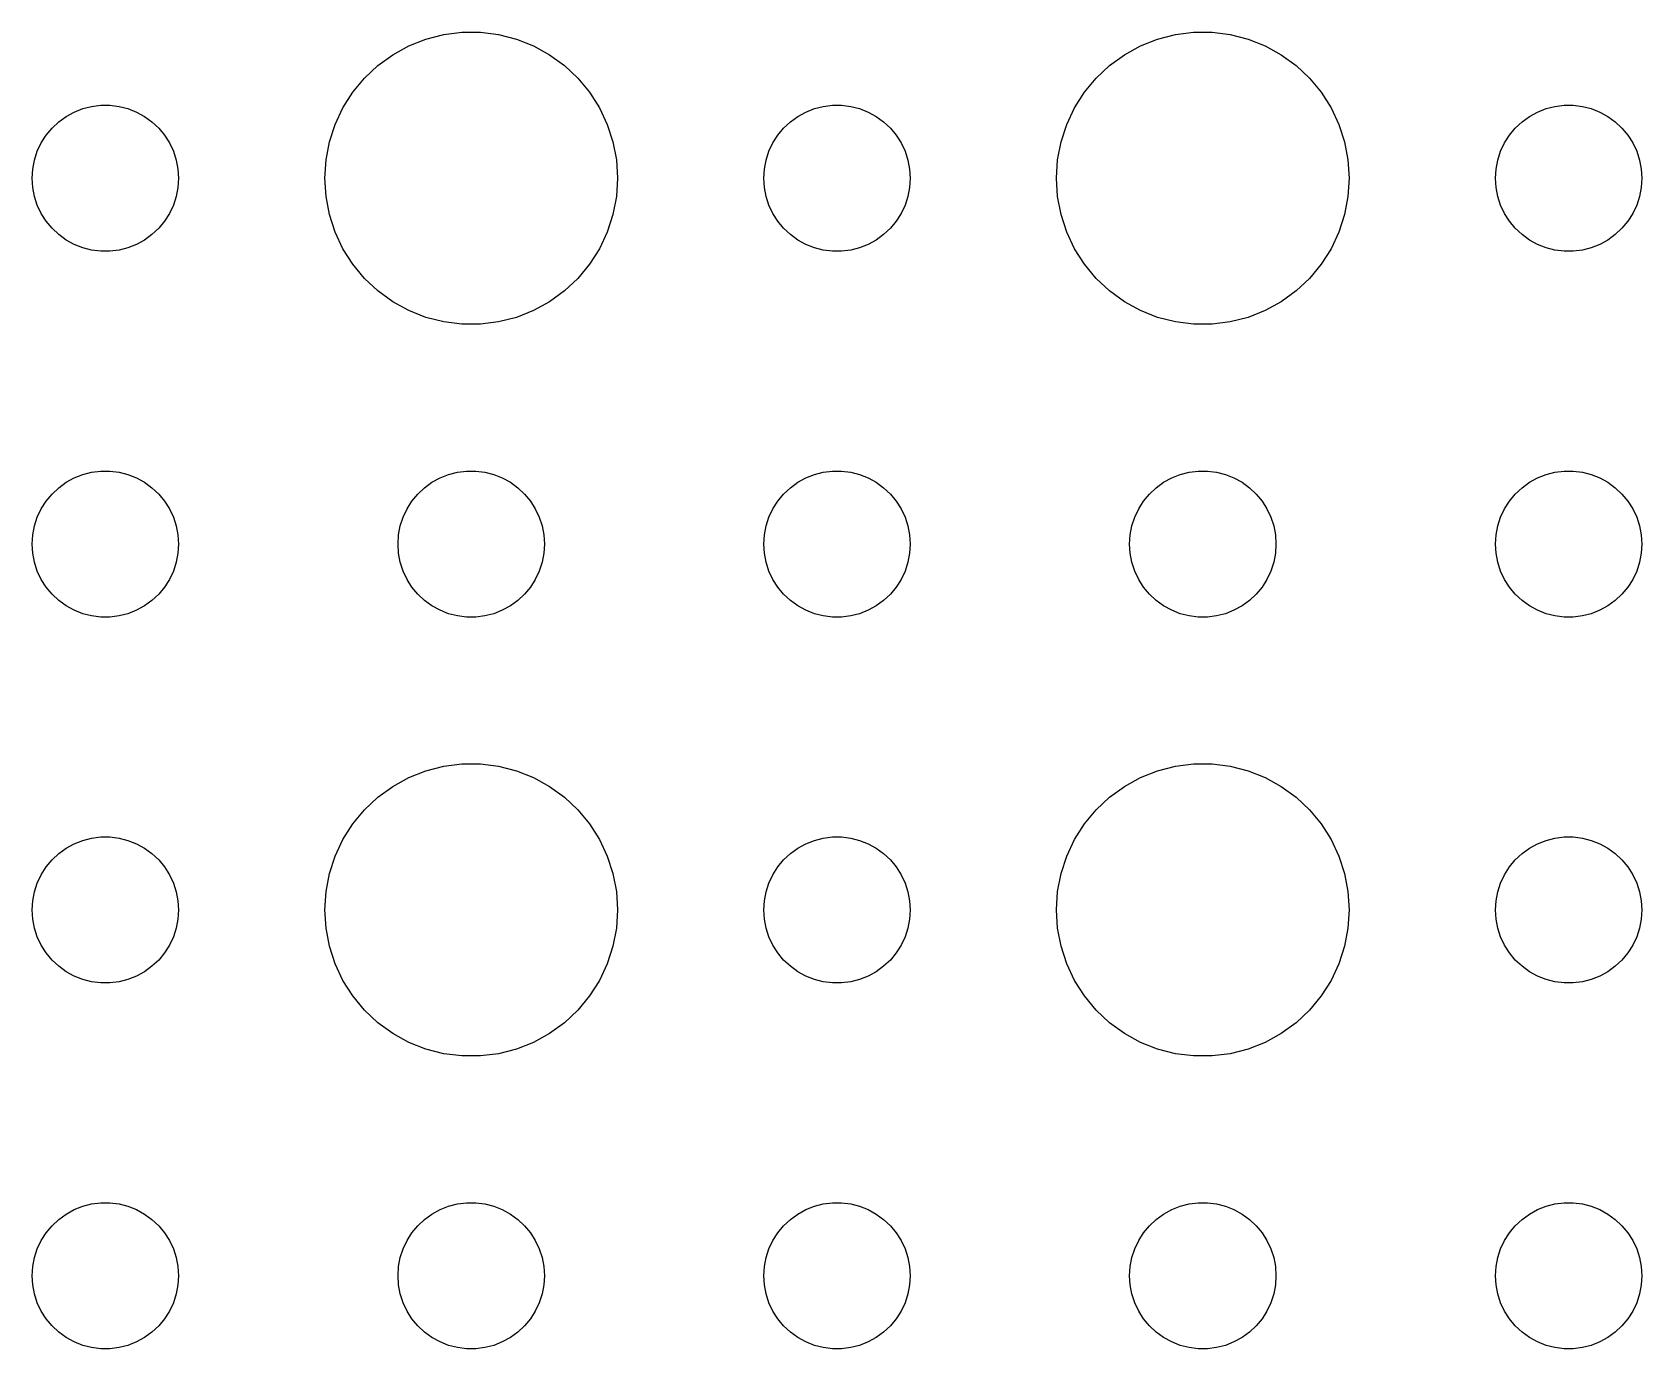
# Model space of a CAD drawing. Header units: metres. Extents: x -142 to 142, y -142 to 142.
# Drawn here: x -24 to 9, y -84 to -57.01 of the extents above; entities that cross this region are included whole.
import ezdxf

# ---------------------------------------------------------------- set-up
doc = ezdxf.new("R2010")
doc.units = ezdxf.units.M

msp = doc.modelspace()

# ---------------------------------------------------------------- linework, layer by layer
for p, q in [((-15.927, -57.1468), (-15.5621, -57.0531)), ((-15.5621, -57.0531), (-15.1884, -57.0059)), ((-15.1884, -57.0059), (-14.8116, -57.0059)), ((-14.8116, -57.0059), (-14.4379, -57.0531)), ((-14.4379, -57.0531), (-14.0729, -57.1468)), ((-0.92705, -57.1468), (-0.56213, -57.0531)), ((-0.56213, -57.0531), (-0.18837, -57.0059)), ((-0.18837, -57.0059), (0.18837, -57.0059)), ((0.18837, -57.0059), (0.56213, -57.0531)), ((0.56213, -57.0531), (0.92705, -57.1468)), ((-16.6075, -57.467), (-16.2773, -57.2855)), ((-16.2773, -57.2855), (-15.927, -57.1468)), ((-14.0729, -57.1468), (-13.7227, -57.2855)), ((-13.7227, -57.2855), (-13.3925, -57.467)), ((-1.60747, -57.467), (-1.27733, -57.2855)), ((-1.27733, -57.2855), (-0.92705, -57.1468)), ((0.92705, -57.1468), (1.27733, -57.2855)), ((1.27733, -57.2855), (1.60747, -57.467)), ((-17.1869, -57.9464), (-16.9123, -57.6885)), ((-16.9123, -57.6885), (-16.6075, -57.467)), ((-13.3925, -57.467), (-13.0877, -57.6885)), ((-13.0877, -57.6885), (-12.8131, -57.9464)), ((-2.1869, -57.9464), (-1.91226, -57.6885)), ((-1.91226, -57.6885), (-1.60747, -57.467)), ((1.60747, -57.467), (1.91226, -57.6885)), ((1.91226, -57.6885), (2.1869, -57.9464)), ((-17.427, -58.2366), (-17.1869, -57.9464)), ((-12.8131, -57.9464), (-12.5729, -58.2366)), ((-2.42705, -58.2366), (-2.1869, -57.9464)), ((2.1869, -57.9464), (2.42705, -58.2366)), ((-17.6289, -58.5547), (-17.427, -58.2366)), ((-12.5729, -58.2366), (-12.3711, -58.5547)), ((-2.62891, -58.5547), (-2.42705, -58.2366)), ((2.42705, -58.2366), (2.62891, -58.5547)), ((-23.4561, -58.8442), (-23.3037, -58.7335)), ((-23.3037, -58.7335), (-23.1387, -58.6428)), ((-23.1387, -58.6428), (-22.9635, -58.5734)), ((-22.9635, -58.5734), (-22.7811, -58.5266)), ((-22.7811, -58.5266), (-22.5942, -58.503)), ((-22.5942, -58.503), (-22.4058, -58.503)), ((-22.4058, -58.503), (-22.2189, -58.5266)), ((-22.2189, -58.5266), (-22.0365, -58.5734)), ((-22.0365, -58.5734), (-21.8613, -58.6428)), ((-21.8613, -58.6428), (-21.6963, -58.7335)), ((-21.6963, -58.7335), (-21.5439, -58.8442)), ((-17.7893, -58.8956), (-17.6289, -58.5547)), ((-12.3711, -58.5547), (-12.2107, -58.8956)), ((-8.45613, -58.8442), (-8.30373, -58.7335)), ((-8.30373, -58.7335), (-8.13866, -58.6428)), ((-8.13866, -58.6428), (-7.96352, -58.5734)), ((-7.96352, -58.5734), (-7.78107, -58.5266)), ((-7.78107, -58.5266), (-7.59418, -58.503)), ((-7.59418, -58.503), (-7.40581, -58.503)), ((-7.40581, -58.503), (-7.21892, -58.5266)), ((-7.21892, -58.5266), (-7.03647, -58.5734)), ((-7.03647, -58.5734), (-6.86133, -58.6428)), ((-6.86133, -58.6428), (-6.69626, -58.7335)), ((-6.69626, -58.7335), (-6.54385, -58.8442)), ((-2.78932, -58.8956), (-2.62891, -58.5547)), ((2.62891, -58.5547), (2.78932, -58.8956)), ((6.54385, -58.8442), (6.69626, -58.7335)), ((6.69626, -58.7335), (6.86133, -58.6428)), ((6.86133, -58.6428), (7.03647, -58.5734)), ((7.03647, -58.5734), (7.21892, -58.5266)), ((7.21892, -58.5266), (7.40581, -58.503)), ((7.40581, -58.503), (7.59418, -58.503)), ((7.59418, -58.503), (7.78107, -58.5266)), ((7.78107, -58.5266), (7.96352, -58.5734)), ((7.96352, -58.5734), (8.13866, -58.6428)), ((8.13866, -58.6428), (8.30373, -58.7335)), ((8.30373, -58.7335), (8.45613, -58.8442)), ((-23.7135, -59.1183), (-23.5934, -58.9732)), ((-23.5934, -58.9732), (-23.4561, -58.8442)), ((-21.5439, -58.8442), (-21.4065, -58.9732)), ((-21.4065, -58.9732), (-21.2865, -59.1183)), ((-17.9057, -59.2539), (-17.7893, -58.8956)), ((-12.2107, -58.8956), (-12.0942, -59.2539)), ((-8.71352, -59.1183), (-8.59344, -58.9732)), ((-8.59344, -58.9732), (-8.45613, -58.8442)), ((-6.54385, -58.8442), (-6.40654, -58.9732)), ((-6.40654, -58.9732), (-6.28647, -59.1183)), ((-2.90575, -59.2539), (-2.78932, -58.8956)), ((2.78932, -58.8956), (2.90575, -59.2539)), ((6.28647, -59.1183), (6.40654, -58.9732)), ((6.40654, -58.9732), (6.54385, -58.8442)), ((8.45613, -58.8442), (8.59344, -58.9732)), ((8.59344, -58.9732), (8.71352, -59.1183)), ((-23.8947, -59.4478), (-23.8145, -59.2774)), ((-23.8145, -59.2774), (-23.7135, -59.1183)), ((-21.2865, -59.1183), (-21.1855, -59.2774)), ((-21.1855, -59.2774), (-21.1053, -59.4478)), ((-17.9763, -59.624), (-17.9057, -59.2539)), ((-12.0942, -59.2539), (-12.0237, -59.624)), ((-8.89465, -59.4478), (-8.81445, -59.2774)), ((-8.81445, -59.2774), (-8.71352, -59.1183)), ((-6.28647, -59.1183), (-6.18553, -59.2774)), ((-6.18553, -59.2774), (-6.10533, -59.4478)), ((-2.97633, -59.624), (-2.90575, -59.2539)), ((2.90575, -59.2539), (2.97633, -59.624)), ((6.10533, -59.4478), (6.18553, -59.2774)), ((6.18553, -59.2774), (6.28647, -59.1183)), ((8.71352, -59.1183), (8.81445, -59.2774)), ((8.81445, -59.2774), (8.89465, -59.4478)), ((-23.9882, -59.812), (-23.9529, -59.627)), ((-23.9529, -59.627), (-23.8947, -59.4478)), ((-21.1053, -59.4478), (-21.0471, -59.627)), ((-21.0471, -59.627), (-21.0118, -59.812)), ((-18, -60), (-17.9763, -59.624)), ((-12.0237, -59.624), (-12, -60)), ((-8.98816, -59.812), (-8.95287, -59.627)), ((-8.95287, -59.627), (-8.89465, -59.4478)), ((-6.10533, -59.4478), (-6.04712, -59.627)), ((-6.04712, -59.627), (-6.01183, -59.812)), ((-3, -60), (-2.97633, -59.624)), ((2.97633, -59.624), (3, -60)), ((6.01183, -59.812), (6.04712, -59.627)), ((6.04712, -59.627), (6.10533, -59.4478)), ((8.89465, -59.4478), (8.95287, -59.627)), ((8.95287, -59.627), (8.98816, -59.812)), ((-24, -60), (-23.9882, -59.812)), ((-23.9882, -60.188), (-24, -60)), ((-21.0118, -59.812), (-21, -60)), ((-21, -60), (-21.0118, -60.188)), ((-17.9763, -60.376), (-18, -60)), ((-12, -60), (-12.0237, -60.376)), ((-9, -60), (-8.98816, -59.812)), ((-8.98816, -60.188), (-9, -60)), ((-6.01183, -59.812), (-6, -60)), ((-6, -60), (-6.01183, -60.188)), ((-2.97633, -60.376), (-3, -60)), ((3, -60), (2.97633, -60.376)), ((6, -60), (6.01183, -59.812)), ((6.01183, -60.188), (6, -60)), ((8.98816, -59.812), (9, -60)), ((9, -60), (8.98816, -60.188)), ((-23.9529, -60.373), (-23.9882, -60.188)), ((-23.8947, -60.5522), (-23.9529, -60.373)), ((-21.0471, -60.373), (-21.1053, -60.5522)), ((-21.0118, -60.188), (-21.0471, -60.373)), ((-17.9057, -60.7461), (-17.9763, -60.376)), ((-12.0237, -60.376), (-12.0942, -60.7461)), ((-8.95287, -60.373), (-8.98816, -60.188)), ((-8.89465, -60.5522), (-8.95287, -60.373)), ((-6.04712, -60.373), (-6.10533, -60.5522)), ((-6.01183, -60.188), (-6.04712, -60.373)), ((-2.90575, -60.7461), (-2.97633, -60.376)), ((2.97633, -60.376), (2.90575, -60.7461)), ((6.04712, -60.373), (6.01183, -60.188)), ((6.10533, -60.5522), (6.04712, -60.373)), ((8.95287, -60.373), (8.89465, -60.5522)), ((8.98816, -60.188), (8.95287, -60.373)), ((-23.8145, -60.7226), (-23.8947, -60.5522)), ((-21.1053, -60.5522), (-21.1855, -60.7226)), ((-8.81445, -60.7226), (-8.89465, -60.5522)), ((-6.10533, -60.5522), (-6.18553, -60.7226)), ((6.18553, -60.7226), (6.10533, -60.5522)), ((8.89465, -60.5522), (8.81445, -60.7226)), ((-23.7135, -60.8817), (-23.8145, -60.7226)), ((-23.5934, -61.0268), (-23.7135, -60.8817)), ((-23.4561, -61.1558), (-23.5934, -61.0268)), ((-21.4065, -61.0268), (-21.5439, -61.1558)), ((-21.2865, -60.8817), (-21.4065, -61.0268)), ((-21.1855, -60.7226), (-21.2865, -60.8817)), ((-17.7893, -61.1044), (-17.9057, -60.7461)), ((-12.0942, -60.7461), (-12.2107, -61.1044)), ((-8.71352, -60.8817), (-8.81445, -60.7226)), ((-8.59344, -61.0268), (-8.71352, -60.8817)), ((-8.45613, -61.1558), (-8.59344, -61.0268)), ((-6.40654, -61.0268), (-6.54385, -61.1558)), ((-6.28647, -60.8817), (-6.40654, -61.0268)), ((-6.18553, -60.7226), (-6.28647, -60.8817)), ((-2.78932, -61.1044), (-2.90575, -60.7461)), ((2.90575, -60.7461), (2.78932, -61.1044)), ((6.28647, -60.8817), (6.18553, -60.7226)), ((6.40654, -61.0268), (6.28647, -60.8817)), ((6.54385, -61.1558), (6.40654, -61.0268)), ((8.59344, -61.0268), (8.45613, -61.1558)), ((8.71352, -60.8817), (8.59344, -61.0268)), ((8.81445, -60.7226), (8.71352, -60.8817)), ((-23.3037, -61.2665), (-23.4561, -61.1558)), ((-23.1387, -61.3572), (-23.3037, -61.2665)), ((-22.9635, -61.4266), (-23.1387, -61.3572)), ((-21.8613, -61.3572), (-22.0365, -61.4266)), ((-21.6963, -61.2665), (-21.8613, -61.3572)), ((-21.5439, -61.1558), (-21.6963, -61.2665)), ((-17.6289, -61.4453), (-17.7893, -61.1044)), ((-12.2107, -61.1044), (-12.3711, -61.4453)), ((-8.30373, -61.2665), (-8.45613, -61.1558)), ((-8.13866, -61.3572), (-8.30373, -61.2665)), ((-7.96352, -61.4266), (-8.13866, -61.3572)), ((-6.86133, -61.3572), (-7.03647, -61.4266)), ((-6.69626, -61.2665), (-6.86133, -61.3572)), ((-6.54385, -61.1558), (-6.69626, -61.2665)), ((-2.62891, -61.4453), (-2.78932, -61.1044)), ((2.78932, -61.1044), (2.62891, -61.4453)), ((6.69626, -61.2665), (6.54385, -61.1558)), ((6.86133, -61.3572), (6.69626, -61.2665)), ((7.03647, -61.4266), (6.86133, -61.3572)), ((8.13866, -61.3572), (7.96352, -61.4266)), ((8.30373, -61.2665), (8.13866, -61.3572)), ((8.45613, -61.1558), (8.30373, -61.2665)), ((-22.7811, -61.4734), (-22.9635, -61.4266)), ((-22.5942, -61.497), (-22.7811, -61.4734)), ((-22.4058, -61.497), (-22.5942, -61.497)), ((-22.2189, -61.4734), (-22.4058, -61.497)), ((-22.0365, -61.4266), (-22.2189, -61.4734)), ((-17.427, -61.7634), (-17.6289, -61.4453)), ((-12.3711, -61.4453), (-12.5729, -61.7634)), ((-7.78107, -61.4734), (-7.96352, -61.4266)), ((-7.59418, -61.497), (-7.78107, -61.4734)), ((-7.40581, -61.497), (-7.59418, -61.497)), ((-7.21892, -61.4734), (-7.40581, -61.497)), ((-7.03647, -61.4266), (-7.21892, -61.4734)), ((-2.42705, -61.7634), (-2.62891, -61.4453)), ((2.62891, -61.4453), (2.42705, -61.7634)), ((7.21892, -61.4734), (7.03647, -61.4266)), ((7.40581, -61.497), (7.21892, -61.4734)), ((7.59418, -61.497), (7.40581, -61.497)), ((7.78107, -61.4734), (7.59418, -61.497)), ((7.96352, -61.4266), (7.78107, -61.4734)), ((-17.1869, -62.0536), (-17.427, -61.7634)), ((-12.5729, -61.7634), (-12.8131, -62.0536)), ((-2.1869, -62.0536), (-2.42705, -61.7634)), ((2.42705, -61.7634), (2.1869, -62.0536)), ((-16.9123, -62.3115), (-17.1869, -62.0536)), ((-16.6075, -62.533), (-16.9123, -62.3115)), ((-13.0877, -62.3115), (-13.3925, -62.533)), ((-12.8131, -62.0536), (-13.0877, -62.3115)), ((-1.91226, -62.3115), (-2.1869, -62.0536)), ((-1.60747, -62.533), (-1.91226, -62.3115)), ((1.91226, -62.3115), (1.60747, -62.533)), ((2.1869, -62.0536), (1.91226, -62.3115)), ((-16.2773, -62.7145), (-16.6075, -62.533)), ((-13.3925, -62.533), (-13.7227, -62.7145)), ((-1.27733, -62.7145), (-1.60747, -62.533)), ((1.60747, -62.533), (1.27733, -62.7145)), ((-15.927, -62.8532), (-16.2773, -62.7145)), ((-15.5621, -62.9469), (-15.927, -62.8532)), ((-15.1884, -62.9941), (-15.5621, -62.9469)), ((-14.8116, -62.9941), (-15.1884, -62.9941)), ((-14.4379, -62.9469), (-14.8116, -62.9941)), ((-14.0729, -62.8532), (-14.4379, -62.9469)), ((-13.7227, -62.7145), (-14.0729, -62.8532)), ((-0.92705, -62.8532), (-1.27733, -62.7145)), ((-0.56213, -62.9469), (-0.92705, -62.8532)), ((-0.18837, -62.9941), (-0.56213, -62.9469)), ((0.18837, -62.9941), (-0.18837, -62.9941)), ((0.56213, -62.9469), (0.18837, -62.9941)), ((0.92705, -62.8532), (0.56213, -62.9469)), ((1.27733, -62.7145), (0.92705, -62.8532)), ((-23.4561, -66.3442), (-23.3037, -66.2335)), ((-23.3037, -66.2335), (-23.1387, -66.1428)), ((-23.1387, -66.1428), (-22.9635, -66.0734)), ((-22.9635, -66.0734), (-22.7811, -66.0266)), ((-22.7811, -66.0266), (-22.5942, -66.003)), ((-22.5942, -66.003), (-22.4058, -66.003)), ((-22.4058, -66.003), (-22.2189, -66.0266)), ((-22.2189, -66.0266), (-22.0365, -66.0734)), ((-22.0365, -66.0734), (-21.8613, -66.1428)), ((-21.8613, -66.1428), (-21.6963, -66.2335)), ((-21.6963, -66.2335), (-21.5439, -66.3442)), ((-15.9561, -66.3442), (-15.8037, -66.2335)), ((-15.8037, -66.2335), (-15.6387, -66.1428)), ((-15.6387, -66.1428), (-15.4635, -66.0734)), ((-15.4635, -66.0734), (-15.2811, -66.0266)), ((-15.2811, -66.0266), (-15.0942, -66.003)), ((-15.0942, -66.003), (-14.9058, -66.003)), ((-14.9058, -66.003), (-14.7189, -66.0266)), ((-14.7189, -66.0266), (-14.5365, -66.0734)), ((-14.5365, -66.0734), (-14.3613, -66.1428)), ((-14.3613, -66.1428), (-14.1963, -66.2335)), ((-14.1963, -66.2335), (-14.0439, -66.3442)), ((-8.45613, -66.3442), (-8.30373, -66.2335)), ((-8.30373, -66.2335), (-8.13866, -66.1428)), ((-8.13866, -66.1428), (-7.96352, -66.0734)), ((-7.96352, -66.0734), (-7.78107, -66.0266)), ((-7.78107, -66.0266), (-7.59418, -66.003)), ((-7.59418, -66.003), (-7.40581, -66.003)), ((-7.40581, -66.003), (-7.21892, -66.0266)), ((-7.21892, -66.0266), (-7.03647, -66.0734)), ((-7.03647, -66.0734), (-6.86133, -66.1428)), ((-6.86133, -66.1428), (-6.69626, -66.2335)), ((-6.69626, -66.2335), (-6.54385, -66.3442)), ((-0.95613, -66.3442), (-0.80373, -66.2335)), ((-0.80373, -66.2335), (-0.63866, -66.1428)), ((-0.63866, -66.1428), (-0.46352, -66.0734)), ((-0.46352, -66.0734), (-0.28107, -66.0266)), ((-0.28107, -66.0266), (-0.09418, -66.003)), ((-0.09418, -66.003), (0.09418, -66.003)), ((0.09418, -66.003), (0.28107, -66.0266)), ((0.28107, -66.0266), (0.46352, -66.0734)), ((0.46352, -66.0734), (0.63866, -66.1428)), ((0.63866, -66.1428), (0.80373, -66.2335)), ((0.80373, -66.2335), (0.95613, -66.3442)), ((6.54385, -66.3442), (6.69626, -66.2335)), ((6.69626, -66.2335), (6.86133, -66.1428)), ((6.86133, -66.1428), (7.03647, -66.0734)), ((7.03647, -66.0734), (7.21892, -66.0266)), ((7.21892, -66.0266), (7.40581, -66.003)), ((7.40581, -66.003), (7.59418, -66.003)), ((7.59418, -66.003), (7.78107, -66.0266)), ((7.78107, -66.0266), (7.96352, -66.0734)), ((7.96352, -66.0734), (8.13866, -66.1428)), ((8.13866, -66.1428), (8.30373, -66.2335)), ((8.30373, -66.2335), (8.45613, -66.3442)), ((-23.8145, -66.7774), (-23.7135, -66.6183)), ((-23.7135, -66.6183), (-23.5934, -66.4732)), ((-23.5934, -66.4732), (-23.4561, -66.3442)), ((-21.5439, -66.3442), (-21.4065, -66.4732)), ((-21.4065, -66.4732), (-21.2865, -66.6183)), ((-21.2865, -66.6183), (-21.1855, -66.7774)), ((-16.3145, -66.7774), (-16.2135, -66.6183)), ((-16.2135, -66.6183), (-16.0934, -66.4732)), ((-16.0934, -66.4732), (-15.9561, -66.3442)), ((-14.0439, -66.3442), (-13.9065, -66.4732)), ((-13.9065, -66.4732), (-13.7865, -66.6183)), ((-13.7865, -66.6183), (-13.6855, -66.7774)), ((-8.81445, -66.7774), (-8.71352, -66.6183)), ((-8.71352, -66.6183), (-8.59344, -66.4732)), ((-8.59344, -66.4732), (-8.45613, -66.3442)), ((-6.54385, -66.3442), (-6.40654, -66.4732)), ((-6.40654, -66.4732), (-6.28647, -66.6183)), ((-6.28647, -66.6183), (-6.18553, -66.7774)), ((-1.31445, -66.7774), (-1.21352, -66.6183)), ((-1.21352, -66.6183), (-1.09344, -66.4732)), ((-1.09344, -66.4732), (-0.95613, -66.3442)), ((0.95613, -66.3442), (1.09344, -66.4732)), ((1.09344, -66.4732), (1.21352, -66.6183)), ((1.21352, -66.6183), (1.31445, -66.7774)), ((6.18553, -66.7774), (6.28647, -66.6183)), ((6.28647, -66.6183), (6.40654, -66.4732)), ((6.40654, -66.4732), (6.54385, -66.3442)), ((8.45613, -66.3442), (8.59344, -66.4732)), ((8.59344, -66.4732), (8.71352, -66.6183)), ((8.71352, -66.6183), (8.81445, -66.7774)), ((-23.9529, -67.127), (-23.8947, -66.9478)), ((-23.8947, -66.9478), (-23.8145, -66.7774)), ((-21.1855, -66.7774), (-21.1053, -66.9478)), ((-21.1053, -66.9478), (-21.0471, -67.127)), ((-16.4529, -67.127), (-16.3947, -66.9478)), ((-16.3947, -66.9478), (-16.3145, -66.7774)), ((-13.6855, -66.7774), (-13.6053, -66.9478)), ((-13.6053, -66.9478), (-13.5471, -67.127)), ((-8.95287, -67.127), (-8.89465, -66.9478)), ((-8.89465, -66.9478), (-8.81445, -66.7774)), ((-6.18553, -66.7774), (-6.10533, -66.9478)), ((-6.10533, -66.9478), (-6.04712, -67.127)), ((-1.45287, -67.127), (-1.39465, -66.9478)), ((-1.39465, -66.9478), (-1.31445, -66.7774)), ((1.31445, -66.7774), (1.39465, -66.9478)), ((1.39465, -66.9478), (1.45287, -67.127)), ((6.04712, -67.127), (6.10533, -66.9478)), ((6.10533, -66.9478), (6.18553, -66.7774)), ((8.81445, -66.7774), (8.89465, -66.9478)), ((8.89465, -66.9478), (8.95287, -67.127)), ((-24, -67.5), (-23.9882, -67.312)), ((-23.9882, -67.312), (-23.9529, -67.127)), ((-21.0471, -67.127), (-21.0118, -67.312)), ((-21.0118, -67.312), (-21, -67.5)), ((-16.5, -67.5), (-16.4882, -67.312)), ((-16.4882, -67.312), (-16.4529, -67.127)), ((-13.5471, -67.127), (-13.5118, -67.312)), ((-13.5118, -67.312), (-13.5, -67.5)), ((-9, -67.5), (-8.98816, -67.312)), ((-8.98816, -67.312), (-8.95287, -67.127)), ((-6.04712, -67.127), (-6.01183, -67.312)), ((-6.01183, -67.312), (-6, -67.5)), ((-1.5, -67.5), (-1.48816, -67.312)), ((-1.48816, -67.312), (-1.45287, -67.127)), ((1.45287, -67.127), (1.48816, -67.312)), ((1.48816, -67.312), (1.5, -67.5)), ((6, -67.5), (6.01183, -67.312)), ((6.01183, -67.312), (6.04712, -67.127)), ((8.95287, -67.127), (8.98816, -67.312)), ((8.98816, -67.312), (9, -67.5)), ((-23.9882, -67.688), (-24, -67.5)), ((-21, -67.5), (-21.0118, -67.688)), ((-16.4882, -67.688), (-16.5, -67.5)), ((-13.5, -67.5), (-13.5118, -67.688)), ((-8.98816, -67.688), (-9, -67.5)), ((-6, -67.5), (-6.01183, -67.688)), ((-1.48816, -67.688), (-1.5, -67.5)), ((1.5, -67.5), (1.48816, -67.688)), ((6.01183, -67.688), (6, -67.5)), ((9, -67.5), (8.98816, -67.688)), ((-23.9529, -67.873), (-23.9882, -67.688)), ((-23.8947, -68.0522), (-23.9529, -67.873)), ((-21.0471, -67.873), (-21.1053, -68.0522)), ((-21.0118, -67.688), (-21.0471, -67.873)), ((-16.4529, -67.873), (-16.4882, -67.688)), ((-16.3947, -68.0522), (-16.4529, -67.873)), ((-13.5471, -67.873), (-13.6053, -68.0522)), ((-13.5118, -67.688), (-13.5471, -67.873)), ((-8.95287, -67.873), (-8.98816, -67.688)), ((-8.89465, -68.0522), (-8.95287, -67.873)), ((-6.04712, -67.873), (-6.10533, -68.0522)), ((-6.01183, -67.688), (-6.04712, -67.873)), ((-1.45287, -67.873), (-1.48816, -67.688)), ((-1.39465, -68.0522), (-1.45287, -67.873)), ((1.45287, -67.873), (1.39465, -68.0522)), ((1.48816, -67.688), (1.45287, -67.873)), ((6.04712, -67.873), (6.01183, -67.688)), ((6.10533, -68.0522), (6.04712, -67.873)), ((8.95287, -67.873), (8.89465, -68.0522)), ((8.98816, -67.688), (8.95287, -67.873)), ((-23.8145, -68.2226), (-23.8947, -68.0522)), ((-23.7135, -68.3817), (-23.8145, -68.2226)), ((-21.1855, -68.2226), (-21.2865, -68.3817)), ((-21.1053, -68.0522), (-21.1855, -68.2226)), ((-16.3145, -68.2226), (-16.3947, -68.0522)), ((-16.2135, -68.3817), (-16.3145, -68.2226)), ((-13.6855, -68.2226), (-13.7865, -68.3817)), ((-13.6053, -68.0522), (-13.6855, -68.2226)), ((-8.81445, -68.2226), (-8.89465, -68.0522)), ((-8.71352, -68.3817), (-8.81445, -68.2226)), ((-6.18553, -68.2226), (-6.28647, -68.3817)), ((-6.10533, -68.0522), (-6.18553, -68.2226)), ((-1.31445, -68.2226), (-1.39465, -68.0522)), ((-1.21352, -68.3817), (-1.31445, -68.2226)), ((1.31445, -68.2226), (1.21352, -68.3817)), ((1.39465, -68.0522), (1.31445, -68.2226)), ((6.18553, -68.2226), (6.10533, -68.0522)), ((6.28647, -68.3817), (6.18553, -68.2226)), ((8.81445, -68.2226), (8.71352, -68.3817)), ((8.89465, -68.0522), (8.81445, -68.2226)), ((-23.5934, -68.5268), (-23.7135, -68.3817)), ((-23.4561, -68.6558), (-23.5934, -68.5268)), ((-21.4065, -68.5268), (-21.5439, -68.6558)), ((-21.2865, -68.3817), (-21.4065, -68.5268)), ((-16.0934, -68.5268), (-16.2135, -68.3817)), ((-15.9561, -68.6558), (-16.0934, -68.5268)), ((-13.9065, -68.5268), (-14.0439, -68.6558)), ((-13.7865, -68.3817), (-13.9065, -68.5268)), ((-8.59344, -68.5268), (-8.71352, -68.3817)), ((-8.45613, -68.6558), (-8.59344, -68.5268)), ((-6.40654, -68.5268), (-6.54385, -68.6558)), ((-6.28647, -68.3817), (-6.40654, -68.5268)), ((-1.09344, -68.5268), (-1.21352, -68.3817)), ((-0.95613, -68.6558), (-1.09344, -68.5268)), ((1.09344, -68.5268), (0.95613, -68.6558)), ((1.21352, -68.3817), (1.09344, -68.5268)), ((6.40654, -68.5268), (6.28647, -68.3817)), ((6.54385, -68.6558), (6.40654, -68.5268)), ((8.59344, -68.5268), (8.45613, -68.6558)), ((8.71352, -68.3817), (8.59344, -68.5268)), ((-23.3037, -68.7665), (-23.4561, -68.6558)), ((-23.1387, -68.8572), (-23.3037, -68.7665)), ((-22.9635, -68.9266), (-23.1387, -68.8572)), ((-22.7811, -68.9734), (-22.9635, -68.9266)), ((-22.0365, -68.9266), (-22.2189, -68.9734)), ((-21.8613, -68.8572), (-22.0365, -68.9266)), ((-21.6963, -68.7665), (-21.8613, -68.8572)), ((-21.5439, -68.6558), (-21.6963, -68.7665)), ((-15.8037, -68.7665), (-15.9561, -68.6558)), ((-15.6387, -68.8572), (-15.8037, -68.7665)), ((-15.4635, -68.9266), (-15.6387, -68.8572)), ((-15.2811, -68.9734), (-15.4635, -68.9266)), ((-14.5365, -68.9266), (-14.7189, -68.9734)), ((-14.3613, -68.8572), (-14.5365, -68.9266)), ((-14.1963, -68.7665), (-14.3613, -68.8572)), ((-14.0439, -68.6558), (-14.1963, -68.7665)), ((-8.30373, -68.7665), (-8.45613, -68.6558)), ((-8.13866, -68.8572), (-8.30373, -68.7665)), ((-7.96352, -68.9266), (-8.13866, -68.8572)), ((-7.78107, -68.9734), (-7.96352, -68.9266)), ((-7.03647, -68.9266), (-7.21892, -68.9734)), ((-6.86133, -68.8572), (-7.03647, -68.9266)), ((-6.69626, -68.7665), (-6.86133, -68.8572)), ((-6.54385, -68.6558), (-6.69626, -68.7665)), ((-0.80373, -68.7665), (-0.95613, -68.6558)), ((-0.63866, -68.8572), (-0.80373, -68.7665)), ((-0.46352, -68.9266), (-0.63866, -68.8572)), ((-0.28107, -68.9734), (-0.46352, -68.9266)), ((0.46352, -68.9266), (0.28107, -68.9734)), ((0.63866, -68.8572), (0.46352, -68.9266)), ((0.80373, -68.7665), (0.63866, -68.8572)), ((0.95613, -68.6558), (0.80373, -68.7665)), ((6.69626, -68.7665), (6.54385, -68.6558)), ((6.86133, -68.8572), (6.69626, -68.7665)), ((7.03647, -68.9266), (6.86133, -68.8572)), ((7.21892, -68.9734), (7.03647, -68.9266)), ((7.96352, -68.9266), (7.78107, -68.9734)), ((8.13866, -68.8572), (7.96352, -68.9266)), ((8.30373, -68.7665), (8.13866, -68.8572)), ((8.45613, -68.6558), (8.30373, -68.7665)), ((-22.5942, -68.997), (-22.7811, -68.9734)), ((-22.4058, -68.997), (-22.5942, -68.997)), ((-22.2189, -68.9734), (-22.4058, -68.997)), ((-15.0942, -68.997), (-15.2811, -68.9734)), ((-14.9058, -68.997), (-15.0942, -68.997)), ((-14.7189, -68.9734), (-14.9058, -68.997)), ((-7.59418, -68.997), (-7.78107, -68.9734)), ((-7.40581, -68.997), (-7.59418, -68.997)), ((-7.21892, -68.9734), (-7.40581, -68.997)), ((-0.09418, -68.997), (-0.28107, -68.9734)), ((0.09418, -68.997), (-0.09418, -68.997)), ((0.28107, -68.9734), (0.09418, -68.997)), ((7.40581, -68.997), (7.21892, -68.9734)), ((7.59418, -68.997), (7.40581, -68.997)), ((7.78107, -68.9734), (7.59418, -68.997)), ((-16.2773, -72.2855), (-15.927, -72.1468)), ((-15.927, -72.1468), (-15.5621, -72.0531)), ((-15.5621, -72.0531), (-15.1884, -72.0059)), ((-15.1884, -72.0059), (-14.8116, -72.0059)), ((-14.8116, -72.0059), (-14.4379, -72.0531)), ((-14.4379, -72.0531), (-14.0729, -72.1468)), ((-14.0729, -72.1468), (-13.7227, -72.2855)), ((-1.27733, -72.2855), (-0.92705, -72.1468)), ((-0.92705, -72.1468), (-0.56213, -72.0531)), ((-0.56213, -72.0531), (-0.18837, -72.0059)), ((-0.18837, -72.0059), (0.18837, -72.0059)), ((0.18837, -72.0059), (0.56213, -72.0531)), ((0.56213, -72.0531), (0.92705, -72.1468)), ((0.92705, -72.1468), (1.27733, -72.2855)), ((-16.9123, -72.6885), (-16.6075, -72.467)), ((-16.6075, -72.467), (-16.2773, -72.2855)), ((-13.7227, -72.2855), (-13.3925, -72.467)), ((-13.3925, -72.467), (-13.0877, -72.6885)), ((-1.91226, -72.6885), (-1.60747, -72.467)), ((-1.60747, -72.467), (-1.27733, -72.2855)), ((1.27733, -72.2855), (1.60747, -72.467)), ((1.60747, -72.467), (1.91226, -72.6885)), ((-17.1869, -72.9464), (-16.9123, -72.6885)), ((-13.0877, -72.6885), (-12.8131, -72.9464)), ((-2.1869, -72.9464), (-1.91226, -72.6885)), ((1.91226, -72.6885), (2.1869, -72.9464)), ((-17.6289, -73.5547), (-17.427, -73.2366)), ((-17.427, -73.2366), (-17.1869, -72.9464)), ((-12.8131, -72.9464), (-12.5729, -73.2366)), ((-12.5729, -73.2366), (-12.3711, -73.5547)), ((-2.62891, -73.5547), (-2.42705, -73.2366)), ((-2.42705, -73.2366), (-2.1869, -72.9464)), ((2.1869, -72.9464), (2.42705, -73.2366)), ((2.42705, -73.2366), (2.62891, -73.5547)), ((-23.1387, -73.6428), (-22.9635, -73.5734)), ((-22.9635, -73.5734), (-22.7811, -73.5266)), ((-22.7811, -73.5266), (-22.5942, -73.503)), ((-22.5942, -73.503), (-22.4058, -73.503)), ((-22.4058, -73.503), (-22.2189, -73.5266)), ((-22.2189, -73.5266), (-22.0365, -73.5734)), ((-22.0365, -73.5734), (-21.8613, -73.6428)), ((-17.7893, -73.8956), (-17.6289, -73.5547)), ((-12.3711, -73.5547), (-12.2107, -73.8956)), ((-8.13866, -73.6428), (-7.96352, -73.5734)), ((-7.96352, -73.5734), (-7.78107, -73.5266)), ((-7.78107, -73.5266), (-7.59418, -73.503)), ((-7.59418, -73.503), (-7.40581, -73.503)), ((-7.40581, -73.503), (-7.21892, -73.5266)), ((-7.21892, -73.5266), (-7.03647, -73.5734)), ((-7.03647, -73.5734), (-6.86133, -73.6428)), ((-2.78932, -73.8956), (-2.62891, -73.5547)), ((2.62891, -73.5547), (2.78932, -73.8956)), ((6.86133, -73.6428), (7.03647, -73.5734)), ((7.03647, -73.5734), (7.21892, -73.5266)), ((7.21892, -73.5266), (7.40581, -73.503)), ((7.40581, -73.503), (7.59418, -73.503)), ((7.59418, -73.503), (7.78107, -73.5266)), ((7.78107, -73.5266), (7.96352, -73.5734)), ((7.96352, -73.5734), (8.13866, -73.6428)), ((-23.5934, -73.9732), (-23.4561, -73.8442)), ((-23.4561, -73.8442), (-23.3037, -73.7335)), ((-23.3037, -73.7335), (-23.1387, -73.6428)), ((-21.8613, -73.6428), (-21.6963, -73.7335)), ((-21.6963, -73.7335), (-21.5439, -73.8442)), ((-21.5439, -73.8442), (-21.4065, -73.9732)), ((-17.9057, -74.2539), (-17.7893, -73.8956)), ((-12.2107, -73.8956), (-12.0942, -74.2539)), ((-8.59344, -73.9732), (-8.45613, -73.8442)), ((-8.45613, -73.8442), (-8.30373, -73.7335)), ((-8.30373, -73.7335), (-8.13866, -73.6428)), ((-6.86133, -73.6428), (-6.69626, -73.7335)), ((-6.69626, -73.7335), (-6.54385, -73.8442)), ((-6.54385, -73.8442), (-6.40654, -73.9732)), ((-2.90575, -74.2539), (-2.78932, -73.8956)), ((2.78932, -73.8956), (2.90575, -74.2539)), ((6.40654, -73.9732), (6.54385, -73.8442)), ((6.54385, -73.8442), (6.69626, -73.7335)), ((6.69626, -73.7335), (6.86133, -73.6428)), ((8.13866, -73.6428), (8.30373, -73.7335)), ((8.30373, -73.7335), (8.45613, -73.8442)), ((8.45613, -73.8442), (8.59344, -73.9732)), ((-23.8145, -74.2774), (-23.7135, -74.1183)), ((-23.7135, -74.1183), (-23.5934, -73.9732)), ((-21.4065, -73.9732), (-21.2865, -74.1183)), ((-21.2865, -74.1183), (-21.1855, -74.2774)), ((-8.81445, -74.2774), (-8.71352, -74.1183)), ((-8.71352, -74.1183), (-8.59344, -73.9732)), ((-6.40654, -73.9732), (-6.28647, -74.1183)), ((-6.28647, -74.1183), (-6.18553, -74.2774)), ((6.18553, -74.2774), (6.28647, -74.1183)), ((6.28647, -74.1183), (6.40654, -73.9732)), ((8.59344, -73.9732), (8.71352, -74.1183)), ((8.71352, -74.1183), (8.81445, -74.2774)), ((-23.9529, -74.627), (-23.8947, -74.4478)), ((-23.8947, -74.4478), (-23.8145, -74.2774)), ((-21.1855, -74.2774), (-21.1053, -74.4478)), ((-21.1053, -74.4478), (-21.0471, -74.627)), ((-17.9763, -74.624), (-17.9057, -74.2539)), ((-12.0942, -74.2539), (-12.0237, -74.624)), ((-8.95287, -74.627), (-8.89465, -74.4478)), ((-8.89465, -74.4478), (-8.81445, -74.2774)), ((-6.18553, -74.2774), (-6.10533, -74.4478)), ((-6.10533, -74.4478), (-6.04712, -74.627)), ((-2.97633, -74.624), (-2.90575, -74.2539)), ((2.90575, -74.2539), (2.97633, -74.624)), ((6.04712, -74.627), (6.10533, -74.4478)), ((6.10533, -74.4478), (6.18553, -74.2774)), ((8.81445, -74.2774), (8.89465, -74.4478)), ((8.89465, -74.4478), (8.95287, -74.627)), ((-24, -75), (-23.9882, -74.812)), ((-23.9882, -74.812), (-23.9529, -74.627)), ((-21.0471, -74.627), (-21.0118, -74.812)), ((-21.0118, -74.812), (-21, -75)), ((-18, -75), (-17.9763, -74.624)), ((-12.0237, -74.624), (-12, -75)), ((-9, -75), (-8.98816, -74.812)), ((-8.98816, -74.812), (-8.95287, -74.627)), ((-6.04712, -74.627), (-6.01183, -74.812)), ((-6.01183, -74.812), (-6, -75)), ((-3, -75), (-2.97633, -74.624)), ((2.97633, -74.624), (3, -75)), ((6, -75), (6.01183, -74.812)), ((6.01183, -74.812), (6.04712, -74.627)), ((8.95287, -74.627), (8.98816, -74.812)), ((8.98816, -74.812), (9, -75)), ((-23.9882, -75.188), (-24, -75)), ((-23.9529, -75.373), (-23.9882, -75.188)), ((-21.0118, -75.188), (-21.0471, -75.373)), ((-21, -75), (-21.0118, -75.188)), ((-17.9763, -75.376), (-18, -75)), ((-12, -75), (-12.0237, -75.376)), ((-8.98816, -75.188), (-9, -75)), ((-8.95287, -75.373), (-8.98816, -75.188)), ((-6.01183, -75.188), (-6.04712, -75.373)), ((-6, -75), (-6.01183, -75.188)), ((-2.97633, -75.376), (-3, -75)), ((3, -75), (2.97633, -75.376)), ((6.01183, -75.188), (6, -75)), ((6.04712, -75.373), (6.01183, -75.188)), ((8.98816, -75.188), (8.95287, -75.373)), ((9, -75), (8.98816, -75.188)), ((-23.8947, -75.5522), (-23.9529, -75.373)), ((-23.8145, -75.7226), (-23.8947, -75.5522)), ((-21.1053, -75.5522), (-21.1855, -75.7226)), ((-21.0471, -75.373), (-21.1053, -75.5522)), ((-17.9057, -75.7461), (-17.9763, -75.376)), ((-12.0237, -75.376), (-12.0942, -75.7461)), ((-8.89465, -75.5522), (-8.95287, -75.373)), ((-8.81445, -75.7226), (-8.89465, -75.5522)), ((-6.10533, -75.5522), (-6.18553, -75.7226)), ((-6.04712, -75.373), (-6.10533, -75.5522)), ((-2.90575, -75.7461), (-2.97633, -75.376)), ((2.97633, -75.376), (2.90575, -75.7461)), ((6.10533, -75.5522), (6.04712, -75.373)), ((6.18553, -75.7226), (6.10533, -75.5522)), ((8.89465, -75.5522), (8.81445, -75.7226)), ((8.95287, -75.373), (8.89465, -75.5522)), ((-23.7135, -75.8817), (-23.8145, -75.7226)), ((-23.5934, -76.0268), (-23.7135, -75.8817)), ((-21.2865, -75.8817), (-21.4065, -76.0268)), ((-21.1855, -75.7226), (-21.2865, -75.8817)), ((-17.7893, -76.1044), (-17.9057, -75.7461)), ((-12.0942, -75.7461), (-12.2107, -76.1044)), ((-8.71352, -75.8817), (-8.81445, -75.7226)), ((-8.59344, -76.0268), (-8.71352, -75.8817)), ((-6.28647, -75.8817), (-6.40654, -76.0268)), ((-6.18553, -75.7226), (-6.28647, -75.8817)), ((-2.78932, -76.1044), (-2.90575, -75.7461)), ((2.90575, -75.7461), (2.78932, -76.1044)), ((6.28647, -75.8817), (6.18553, -75.7226)), ((6.40654, -76.0268), (6.28647, -75.8817)), ((8.71352, -75.8817), (8.59344, -76.0268)), ((8.81445, -75.7226), (8.71352, -75.8817)), ((-23.4561, -76.1558), (-23.5934, -76.0268)), ((-23.3037, -76.2665), (-23.4561, -76.1558)), ((-21.5439, -76.1558), (-21.6963, -76.2665)), ((-21.4065, -76.0268), (-21.5439, -76.1558)), ((-17.6289, -76.4453), (-17.7893, -76.1044)), ((-12.2107, -76.1044), (-12.3711, -76.4453)), ((-8.45613, -76.1558), (-8.59344, -76.0268)), ((-8.30373, -76.2665), (-8.45613, -76.1558)), ((-6.54385, -76.1558), (-6.69626, -76.2665)), ((-6.40654, -76.0268), (-6.54385, -76.1558)), ((-2.62891, -76.4453), (-2.78932, -76.1044)), ((2.78932, -76.1044), (2.62891, -76.4453)), ((6.54385, -76.1558), (6.40654, -76.0268)), ((6.69626, -76.2665), (6.54385, -76.1558)), ((8.45613, -76.1558), (8.30373, -76.2665)), ((8.59344, -76.0268), (8.45613, -76.1558)), ((-23.1387, -76.3572), (-23.3037, -76.2665)), ((-22.9635, -76.4266), (-23.1387, -76.3572)), ((-22.7811, -76.4734), (-22.9635, -76.4266)), ((-22.5942, -76.497), (-22.7811, -76.4734)), ((-22.4058, -76.497), (-22.5942, -76.497)), ((-22.2189, -76.4734), (-22.4058, -76.497)), ((-22.0365, -76.4266), (-22.2189, -76.4734)), ((-21.8613, -76.3572), (-22.0365, -76.4266)), ((-21.6963, -76.2665), (-21.8613, -76.3572)), ((-17.427, -76.7634), (-17.6289, -76.4453)), ((-12.3711, -76.4453), (-12.5729, -76.7634)), ((-8.13866, -76.3572), (-8.30373, -76.2665)), ((-7.96352, -76.4266), (-8.13866, -76.3572)), ((-7.78107, -76.4734), (-7.96352, -76.4266)), ((-7.59418, -76.497), (-7.78107, -76.4734)), ((-7.40581, -76.497), (-7.59418, -76.497)), ((-7.21892, -76.4734), (-7.40581, -76.497)), ((-7.03647, -76.4266), (-7.21892, -76.4734)), ((-6.86133, -76.3572), (-7.03647, -76.4266)), ((-6.69626, -76.2665), (-6.86133, -76.3572)), ((-2.42705, -76.7634), (-2.62891, -76.4453)), ((2.62891, -76.4453), (2.42705, -76.7634)), ((6.86133, -76.3572), (6.69626, -76.2665)), ((7.03647, -76.4266), (6.86133, -76.3572)), ((7.21892, -76.4734), (7.03647, -76.4266)), ((7.40581, -76.497), (7.21892, -76.4734)), ((7.59418, -76.497), (7.40581, -76.497)), ((7.78107, -76.4734), (7.59418, -76.497)), ((7.96352, -76.4266), (7.78107, -76.4734)), ((8.13866, -76.3572), (7.96352, -76.4266)), ((8.30373, -76.2665), (8.13866, -76.3572)), ((-17.1869, -77.0536), (-17.427, -76.7634)), ((-12.5729, -76.7634), (-12.8131, -77.0536)), ((-2.1869, -77.0536), (-2.42705, -76.7634)), ((2.42705, -76.7634), (2.1869, -77.0536)), ((-16.9123, -77.3115), (-17.1869, -77.0536)), ((-12.8131, -77.0536), (-13.0877, -77.3115)), ((-1.91226, -77.3115), (-2.1869, -77.0536)), ((2.1869, -77.0536), (1.91226, -77.3115)), ((-16.6075, -77.533), (-16.9123, -77.3115)), ((-16.2773, -77.7145), (-16.6075, -77.533)), ((-13.3925, -77.533), (-13.7227, -77.7145)), ((-13.0877, -77.3115), (-13.3925, -77.533)), ((-1.60747, -77.533), (-1.91226, -77.3115)), ((-1.27733, -77.7145), (-1.60747, -77.533)), ((1.60747, -77.533), (1.27733, -77.7145)), ((1.91226, -77.3115), (1.60747, -77.533)), ((-15.927, -77.8532), (-16.2773, -77.7145)), ((-15.5621, -77.9469), (-15.927, -77.8532)), ((-14.0729, -77.8532), (-14.4379, -77.9469)), ((-13.7227, -77.7145), (-14.0729, -77.8532)), ((-0.92705, -77.8532), (-1.27733, -77.7145)), ((-0.56213, -77.9469), (-0.92705, -77.8532)), ((0.92705, -77.8532), (0.56213, -77.9469)), ((1.27733, -77.7145), (0.92705, -77.8532)), ((-15.1884, -77.9941), (-15.5621, -77.9469)), ((-14.8116, -77.9941), (-15.1884, -77.9941)), ((-14.4379, -77.9469), (-14.8116, -77.9941)), ((-0.18837, -77.9941), (-0.56213, -77.9469)), ((0.18837, -77.9941), (-0.18837, -77.9941)), ((0.56213, -77.9469), (0.18837, -77.9941)), ((-23.3037, -81.2335), (-23.1387, -81.1428)), ((-23.1387, -81.1428), (-22.9635, -81.0734)), ((-22.9635, -81.0734), (-22.7811, -81.0266)), ((-22.7811, -81.0266), (-22.5942, -81.003)), ((-22.5942, -81.003), (-22.4058, -81.003)), ((-22.4058, -81.003), (-22.2189, -81.0266)), ((-22.2189, -81.0266), (-22.0365, -81.0734)), ((-22.0365, -81.0734), (-21.8613, -81.1428)), ((-21.8613, -81.1428), (-21.6963, -81.2335)), ((-15.8037, -81.2335), (-15.6387, -81.1428)), ((-15.6387, -81.1428), (-15.4635, -81.0734)), ((-15.4635, -81.0734), (-15.2811, -81.0266)), ((-15.2811, -81.0266), (-15.0942, -81.003)), ((-15.0942, -81.003), (-14.9058, -81.003)), ((-14.9058, -81.003), (-14.7189, -81.0266)), ((-14.7189, -81.0266), (-14.5365, -81.0734)), ((-14.5365, -81.0734), (-14.3613, -81.1428)), ((-14.3613, -81.1428), (-14.1963, -81.2335)), ((-8.30373, -81.2335), (-8.13866, -81.1428)), ((-8.13866, -81.1428), (-7.96352, -81.0734)), ((-7.96352, -81.0734), (-7.78107, -81.0266)), ((-7.78107, -81.0266), (-7.59418, -81.003)), ((-7.59418, -81.003), (-7.40581, -81.003)), ((-7.40581, -81.003), (-7.21892, -81.0266)), ((-7.21892, -81.0266), (-7.03647, -81.0734)), ((-7.03647, -81.0734), (-6.86133, -81.1428)), ((-6.86133, -81.1428), (-6.69626, -81.2335)), ((-0.80373, -81.2335), (-0.63866, -81.1428)), ((-0.63866, -81.1428), (-0.46352, -81.0734)), ((-0.46352, -81.0734), (-0.28107, -81.0266)), ((-0.28107, -81.0266), (-0.09418, -81.003)), ((-0.09418, -81.003), (0.09418, -81.003)), ((0.09418, -81.003), (0.28107, -81.0266)), ((0.28107, -81.0266), (0.46352, -81.0734)), ((0.46352, -81.0734), (0.63866, -81.1428)), ((0.63866, -81.1428), (0.80373, -81.2335)), ((6.69626, -81.2335), (6.86133, -81.1428)), ((6.86133, -81.1428), (7.03647, -81.0734)), ((7.03647, -81.0734), (7.21892, -81.0266)), ((7.21892, -81.0266), (7.40581, -81.003)), ((7.40581, -81.003), (7.59418, -81.003)), ((7.59418, -81.003), (7.78107, -81.0266)), ((7.78107, -81.0266), (7.96352, -81.0734)), ((7.96352, -81.0734), (8.13866, -81.1428)), ((8.13866, -81.1428), (8.30373, -81.2335)), ((-23.7135, -81.6183), (-23.5934, -81.4732)), ((-23.5934, -81.4732), (-23.4561, -81.3442)), ((-23.4561, -81.3442), (-23.3037, -81.2335)), ((-21.6963, -81.2335), (-21.5439, -81.3442)), ((-21.5439, -81.3442), (-21.4065, -81.4732)), ((-21.4065, -81.4732), (-21.2865, -81.6183)), ((-16.2135, -81.6183), (-16.0934, -81.4732)), ((-16.0934, -81.4732), (-15.9561, -81.3442)), ((-15.9561, -81.3442), (-15.8037, -81.2335)), ((-14.1963, -81.2335), (-14.0439, -81.3442)), ((-14.0439, -81.3442), (-13.9065, -81.4732)), ((-13.9065, -81.4732), (-13.7865, -81.6183)), ((-8.71352, -81.6183), (-8.59344, -81.4732)), ((-8.59344, -81.4732), (-8.45613, -81.3442)), ((-8.45613, -81.3442), (-8.30373, -81.2335)), ((-6.69626, -81.2335), (-6.54385, -81.3442)), ((-6.54385, -81.3442), (-6.40654, -81.4732)), ((-6.40654, -81.4732), (-6.28647, -81.6183)), ((-1.21352, -81.6183), (-1.09344, -81.4732)), ((-1.09344, -81.4732), (-0.95613, -81.3442)), ((-0.95613, -81.3442), (-0.80373, -81.2335)), ((0.80373, -81.2335), (0.95613, -81.3442)), ((0.95613, -81.3442), (1.09344, -81.4732)), ((1.09344, -81.4732), (1.21352, -81.6183)), ((6.28647, -81.6183), (6.40654, -81.4732)), ((6.40654, -81.4732), (6.54385, -81.3442)), ((6.54385, -81.3442), (6.69626, -81.2335)), ((8.30373, -81.2335), (8.45613, -81.3442)), ((8.45613, -81.3442), (8.59344, -81.4732)), ((8.59344, -81.4732), (8.71352, -81.6183)), ((-23.8947, -81.9478), (-23.8145, -81.7774)), ((-23.8145, -81.7774), (-23.7135, -81.6183)), ((-21.2865, -81.6183), (-21.1855, -81.7774)), ((-21.1855, -81.7774), (-21.1053, -81.9478)), ((-16.3947, -81.9478), (-16.3145, -81.7774)), ((-16.3145, -81.7774), (-16.2135, -81.6183)), ((-13.7865, -81.6183), (-13.6855, -81.7774)), ((-13.6855, -81.7774), (-13.6053, -81.9478)), ((-8.89465, -81.9478), (-8.81445, -81.7774)), ((-8.81445, -81.7774), (-8.71352, -81.6183)), ((-6.28647, -81.6183), (-6.18553, -81.7774)), ((-6.18553, -81.7774), (-6.10533, -81.9478)), ((-1.39465, -81.9478), (-1.31445, -81.7774)), ((-1.31445, -81.7774), (-1.21352, -81.6183)), ((1.21352, -81.6183), (1.31445, -81.7774)), ((1.31445, -81.7774), (1.39465, -81.9478)), ((6.10533, -81.9478), (6.18553, -81.7774)), ((6.18553, -81.7774), (6.28647, -81.6183)), ((8.71352, -81.6183), (8.81445, -81.7774)), ((8.81445, -81.7774), (8.89465, -81.9478)), ((-23.9882, -82.312), (-23.9529, -82.127)), ((-23.9529, -82.127), (-23.8947, -81.9478)), ((-21.1053, -81.9478), (-21.0471, -82.127)), ((-21.0471, -82.127), (-21.0118, -82.312)), ((-16.4882, -82.312), (-16.4529, -82.127)), ((-16.4529, -82.127), (-16.3947, -81.9478)), ((-13.6053, -81.9478), (-13.5471, -82.127)), ((-13.5471, -82.127), (-13.5118, -82.312)), ((-8.98816, -82.312), (-8.95287, -82.127)), ((-8.95287, -82.127), (-8.89465, -81.9478)), ((-6.10533, -81.9478), (-6.04712, -82.127)), ((-6.04712, -82.127), (-6.01183, -82.312)), ((-1.48816, -82.312), (-1.45287, -82.127)), ((-1.45287, -82.127), (-1.39465, -81.9478)), ((1.39465, -81.9478), (1.45287, -82.127)), ((1.45287, -82.127), (1.48816, -82.312)), ((6.01183, -82.312), (6.04712, -82.127)), ((6.04712, -82.127), (6.10533, -81.9478)), ((8.89465, -81.9478), (8.95287, -82.127)), ((8.95287, -82.127), (8.98816, -82.312)), ((-24, -82.5), (-23.9882, -82.312)), ((-23.9882, -82.688), (-24, -82.5)), ((-21.0118, -82.312), (-21, -82.5)), ((-21, -82.5), (-21.0118, -82.688)), ((-16.5, -82.5), (-16.4882, -82.312)), ((-16.4882, -82.688), (-16.5, -82.5)), ((-13.5118, -82.312), (-13.5, -82.5)), ((-13.5, -82.5), (-13.5118, -82.688)), ((-9, -82.5), (-8.98816, -82.312)), ((-8.98816, -82.688), (-9, -82.5)), ((-6.01183, -82.312), (-6, -82.5)), ((-6, -82.5), (-6.01183, -82.688)), ((-1.5, -82.5), (-1.48816, -82.312)), ((-1.48816, -82.688), (-1.5, -82.5)), ((1.48816, -82.312), (1.5, -82.5)), ((1.5, -82.5), (1.48816, -82.688)), ((6, -82.5), (6.01183, -82.312)), ((6.01183, -82.688), (6, -82.5)), ((8.98816, -82.312), (9, -82.5)), ((9, -82.5), (8.98816, -82.688)), ((-23.9529, -82.873), (-23.9882, -82.688)), ((-21.0118, -82.688), (-21.0471, -82.873)), ((-16.4529, -82.873), (-16.4882, -82.688)), ((-13.5118, -82.688), (-13.5471, -82.873)), ((-8.95287, -82.873), (-8.98816, -82.688)), ((-6.01183, -82.688), (-6.04712, -82.873)), ((-1.45287, -82.873), (-1.48816, -82.688)), ((1.48816, -82.688), (1.45287, -82.873)), ((6.04712, -82.873), (6.01183, -82.688)), ((8.98816, -82.688), (8.95287, -82.873)), ((-23.8947, -83.0522), (-23.9529, -82.873)), ((-23.8145, -83.2226), (-23.8947, -83.0522)), ((-21.1053, -83.0522), (-21.1855, -83.2226)), ((-21.0471, -82.873), (-21.1053, -83.0522)), ((-16.3947, -83.0522), (-16.4529, -82.873)), ((-16.3145, -83.2226), (-16.3947, -83.0522)), ((-13.6053, -83.0522), (-13.6855, -83.2226)), ((-13.5471, -82.873), (-13.6053, -83.0522)), ((-8.89465, -83.0522), (-8.95287, -82.873)), ((-8.81445, -83.2226), (-8.89465, -83.0522)), ((-6.10533, -83.0522), (-6.18553, -83.2226)), ((-6.04712, -82.873), (-6.10533, -83.0522)), ((-1.39465, -83.0522), (-1.45287, -82.873)), ((-1.31445, -83.2226), (-1.39465, -83.0522)), ((1.39465, -83.0522), (1.31445, -83.2226)), ((1.45287, -82.873), (1.39465, -83.0522)), ((6.10533, -83.0522), (6.04712, -82.873)), ((6.18553, -83.2226), (6.10533, -83.0522)), ((8.89465, -83.0522), (8.81445, -83.2226)), ((8.95287, -82.873), (8.89465, -83.0522)), ((-23.7135, -83.3817), (-23.8145, -83.2226)), ((-23.5934, -83.5268), (-23.7135, -83.3817)), ((-21.2865, -83.3817), (-21.4065, -83.5268)), ((-21.1855, -83.2226), (-21.2865, -83.3817)), ((-16.2135, -83.3817), (-16.3145, -83.2226)), ((-16.0934, -83.5268), (-16.2135, -83.3817)), ((-13.7865, -83.3817), (-13.9065, -83.5268)), ((-13.6855, -83.2226), (-13.7865, -83.3817)), ((-8.71352, -83.3817), (-8.81445, -83.2226)), ((-8.59344, -83.5268), (-8.71352, -83.3817)), ((-6.28647, -83.3817), (-6.40654, -83.5268)), ((-6.18553, -83.2226), (-6.28647, -83.3817)), ((-1.21352, -83.3817), (-1.31445, -83.2226)), ((-1.09344, -83.5268), (-1.21352, -83.3817)), ((1.21352, -83.3817), (1.09344, -83.5268)), ((1.31445, -83.2226), (1.21352, -83.3817)), ((6.28647, -83.3817), (6.18553, -83.2226)), ((6.40654, -83.5268), (6.28647, -83.3817)), ((8.71352, -83.3817), (8.59344, -83.5268)), ((8.81445, -83.2226), (8.71352, -83.3817)), ((-23.4561, -83.6558), (-23.5934, -83.5268)), ((-23.3037, -83.7665), (-23.4561, -83.6558)), ((-23.1387, -83.8572), (-23.3037, -83.7665)), ((-21.6963, -83.7665), (-21.8613, -83.8572)), ((-21.5439, -83.6558), (-21.6963, -83.7665)), ((-21.4065, -83.5268), (-21.5439, -83.6558)), ((-15.9561, -83.6558), (-16.0934, -83.5268)), ((-15.8037, -83.7665), (-15.9561, -83.6558)), ((-15.6387, -83.8572), (-15.8037, -83.7665)), ((-14.1963, -83.7665), (-14.3613, -83.8572)), ((-14.0439, -83.6558), (-14.1963, -83.7665)), ((-13.9065, -83.5268), (-14.0439, -83.6558)), ((-8.45613, -83.6558), (-8.59344, -83.5268)), ((-8.30373, -83.7665), (-8.45613, -83.6558)), ((-8.13866, -83.8572), (-8.30373, -83.7665)), ((-6.69626, -83.7665), (-6.86133, -83.8572)), ((-6.54385, -83.6558), (-6.69626, -83.7665)), ((-6.40654, -83.5268), (-6.54385, -83.6558)), ((-0.95613, -83.6558), (-1.09344, -83.5268)), ((-0.80373, -83.7665), (-0.95613, -83.6558)), ((-0.63866, -83.8572), (-0.80373, -83.7665)), ((0.80373, -83.7665), (0.63866, -83.8572)), ((0.95613, -83.6558), (0.80373, -83.7665)), ((1.09344, -83.5268), (0.95613, -83.6558)), ((6.54385, -83.6558), (6.40654, -83.5268)), ((6.69626, -83.7665), (6.54385, -83.6558)), ((6.86133, -83.8572), (6.69626, -83.7665)), ((8.30373, -83.7665), (8.13866, -83.8572)), ((8.45613, -83.6558), (8.30373, -83.7665)), ((8.59344, -83.5268), (8.45613, -83.6558)), ((-22.9635, -83.9266), (-23.1387, -83.8572)), ((-22.7811, -83.9734), (-22.9635, -83.9266)), ((-22.5942, -83.997), (-22.7811, -83.9734)), ((-22.4058, -83.997), (-22.5942, -83.997)), ((-22.2189, -83.9734), (-22.4058, -83.997)), ((-22.0365, -83.9266), (-22.2189, -83.9734)), ((-21.8613, -83.8572), (-22.0365, -83.9266)), ((-15.4635, -83.9266), (-15.6387, -83.8572)), ((-15.2811, -83.9734), (-15.4635, -83.9266)), ((-15.0942, -83.997), (-15.2811, -83.9734)), ((-14.9058, -83.997), (-15.0942, -83.997)), ((-14.7189, -83.9734), (-14.9058, -83.997)), ((-14.5365, -83.9266), (-14.7189, -83.9734)), ((-14.3613, -83.8572), (-14.5365, -83.9266)), ((-7.96352, -83.9266), (-8.13866, -83.8572)), ((-7.78107, -83.9734), (-7.96352, -83.9266)), ((-7.59418, -83.997), (-7.78107, -83.9734)), ((-7.40581, -83.997), (-7.59418, -83.997)), ((-7.21892, -83.9734), (-7.40581, -83.997)), ((-7.03647, -83.9266), (-7.21892, -83.9734)), ((-6.86133, -83.8572), (-7.03647, -83.9266)), ((-0.46352, -83.9266), (-0.63866, -83.8572)), ((-0.28107, -83.9734), (-0.46352, -83.9266)), ((-0.09418, -83.997), (-0.28107, -83.9734)), ((0.09418, -83.997), (-0.09418, -83.997)), ((0.28107, -83.9734), (0.09418, -83.997)), ((0.46352, -83.9266), (0.28107, -83.9734)), ((0.63866, -83.8572), (0.46352, -83.9266)), ((7.03647, -83.9266), (6.86133, -83.8572)), ((7.21892, -83.9734), (7.03647, -83.9266)), ((7.40581, -83.997), (7.21892, -83.9734)), ((7.59418, -83.997), (7.40581, -83.997)), ((7.78107, -83.9734), (7.59418, -83.997)), ((7.96352, -83.9266), (7.78107, -83.9734)), ((8.13866, -83.8572), (7.96352, -83.9266))]:
    msp.add_line(p, q)

doc.saveas('drawing.dxf')
